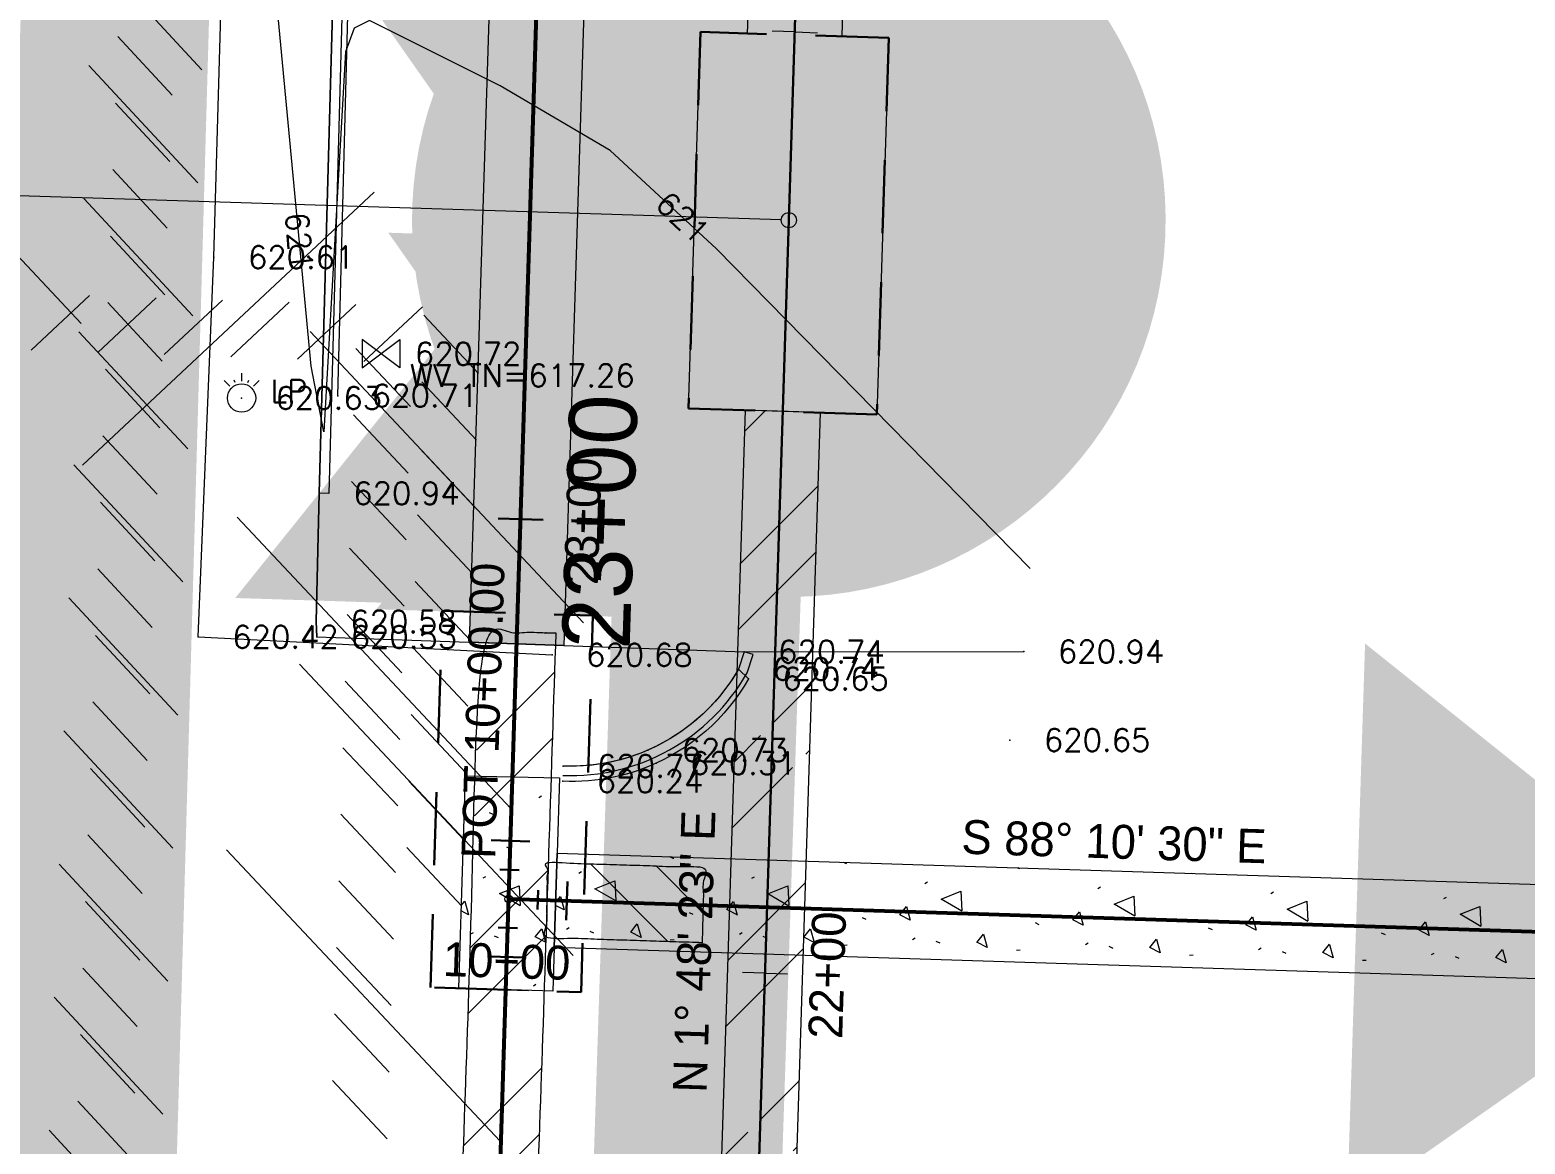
# Model space of a CAD drawing. Extents: x 2536931 to 2538613, y 7112513 to 7131087.
# Drawn here: x 2538356.1 to 2538435.4, y 7127124.4 to 7127183.6 of the extents above; entities that cross this region are included whole.
import ezdxf
from ezdxf.enums import TextEntityAlignment as Align

# ---------------------------------------------------------------- set-up
doc = ezdxf.new("R2010")
doc.units = 0
doc.header["$MEASUREMENT"] = 0
doc.linetypes.add('DGN Style 2', pattern=[6.486575117634358, 3.891945070580614, -2.594630047053743])
for name, color, linetype, lineweight in [('C-BORE-PIT', 5, 'DGN Style 2', 30), ('C-PIPE-CASING', 6, 'Continuous', 13), ('C-PVMT-CONC-REPAIR', 7, 'Continuous', 0), ('C-SSWR-MHOL', 6, 'Continuous', 30), ('C-SSWR-MHOL-200SCALE', 6, 'Continuous', 30), ('C-SSWR-MHOL-20SCALE', 6, 'Continuous', 30), ('C-SSWR-UGND', 1, 'Continuous', 30), ('C-SSWR-UGND-ABAN', 7, 'Continuous', 13), ('C-SSWR-UGND-ABAN-20-SCALE', 7, 'Continuous', 13), ('C-WATR-INST-100SCALE', 7, 'Continuous', 30), ('C-WATR-INST-200SCALE', 3, 'Continuous', 30), ('C-WATR-INST-20SCALE', 30, 'Continuous', 30), ('C-WATR-INST-40SCALE', 1, 'Continuous', 30), ('C-WATR-UGND', 4, 'Continuous', 53), ('C-WATR-UGND-ABANDON-100', 7, 'Continuous', 13), ('C-WATR-UGND-ABANDON-20', 7, 'Continuous', 13), ('CONCRETE REPAIR', 7, 'Continuous', 13), ('D_ALIGN_WL_20_SCALE', 7, 'Continuous', 30), ('D_ALIGN_WL_40_SCALE', 7, 'Continuous', 30), ('D_ALIGN_WL_POT_20_SCALE', 7, 'Continuous', 0), ('distance', 54, 'Continuous', 0), ('PT', 7, 'Continuous', 0), ('PTELEV', 5, 'Continuous', 0), ('V-POWR-LABL', 8, 'Continuous', 0), ('V-POWR-STRC', 8, 'Continuous', 0), ('V-PVMT-CONC', 8, 'Continuous', 0), ('V-ROAD-CURB-BACK', 8, 'Continuous', 0), ('V-ROAD-CURB-FACE', 54, 'Continuous', 0), ('V-SITE-FENC', 8, 'FENCELINE2', 0), ('V-TINN-BRKL', 100, 'Continuous', 0), ('V-TOPO-MINR', 8, 'Continuous', 0), ('V-WATR-LABL', 252, 'Continuous', 0), ('V-WATR-STRC', 252, 'WATER', 0)]:
    doc.layers.add(name, color=color, linetype=linetype, lineweight=lineweight)
doc.layers.add('C-WATR-UGND-OLD', color=56, linetype='Continuous', lineweight=53, plot=False)
doc.styles.add('L90', font='simplex.shx', dxfattribs={"height": 0.007499985})
doc.styles.add('PTXT', font='romans.shx')
doc.styles.add('ROMANS', font='romans.shx')
doc.styles.add('Style-BRIDGE', font='BRIDGE.shx')
doc.styles.add('Style-romans', font='romans.shx')
doc.linetypes.add('FENCELINE2', pattern='A,0.25,-0.1,[132,ltypeshp.shx,S=0.1,R=0,X=-0.1,Y=0],-0.1,1', length=1.45)
doc.linetypes.add('WATER', pattern='A,0.7000000000000001,-0.07,["W",Style-romans,S=0.1,R=0,X=-0.051,Y=-0.051],-0.07', length=0.8400000000000001)

# ---------------------------------------------------------------- blocks, each defined once
blk = doc.blocks.new('LP')
at = {"linetype": 'Continuous'}
for p, q in [((-0.03148867655545473, 0.03148867655545473), (-0.04640519246459007, 0.04640519246459007)), ((0, 0.0656268522143364), (0, 0.04453171323984861)), ((0.04640519246459007, 0.04640519246459007), (0.03148867655545473, 0.03148867655545473))]:
    blk.add_line(p, q, dxfattribs=at)
at = {"flags": 128}
for points in [[(-0.01704154862090945, 0.04114193841814995), (-0.0197324687615037, 0.04763839393854141)], [(0.01704154862090945, 0.04114193841814995), (0.0197324687615037, 0.04763839393854141)]]:
    blk.add_lwpolyline(points, dxfattribs=at)
at = {"linetype": 'Continuous'}
blk.add_circle((0, 0), 0.03750000000000034, dxfattribs=at)
blk = doc.blocks.new('WTRVLV')
at = {"linetype": 'Continuous'}
for p, q in [((-0.04999999981373549, 0.03749999962747097), (-0.04999999981373549, -0.03749999962747097)), ((-0.04999999981373549, -0.03749999962747097), (0.04999999981373549, 0.03749999962747097)), ((0.04999999981373549, -0.03749999962747097), (-0.04999999981373549, 0.03749999962747097)), ((0.04999999981373549, 0.03749999962747097), (0.04999999981373549, -0.03749999962747097))]:
    blk.add_line(p, q, dxfattribs=at)
blk = doc.blocks.new('WVP40SC')
at = {"layer": 'C-WATR-INST-40SCALE', "extrusion": (0, 0, -1)}
blk.add_solid([(3.999999997206032, -2.999999999534339), (3.999999998137355, 3.000000000465661), (0, 0)], dxfattribs=at)
at = {"layer": 'C-WATR-INST-40SCALE'}
blk.add_solid([(0, 0), (4, -3), (3.999999998137355, 3)], dxfattribs=at)
blk = doc.blocks.new('WVP40SC_1')
at = {"layer": 'C-WATR-INST-20SCALE', "extrusion": (0, 0, -1)}
blk.add_solid([(3.999999998137355, -3.000000000465661), (4, 2.999999999534339), (0, 2.328306436538696e-10)], dxfattribs=at)
at = {"layer": 'C-WATR-INST-20SCALE'}
blk.add_solid([(0, 2.328306436538696e-10), (4, -3.000000000698492), (4, 2.999999999534339)], dxfattribs=at)
blk = doc.blocks.new('TP20SC_1')
at = {"layer": 'C-WATR-INST-40SCALE'}
for p, q in [((-0.5142857125028968, 1.542857152177021), (0.5142857213504612, 1.542857146589085)), ((-3.725290298461914e-09, 1.542857145948801), (4.656612873077393e-10, -2.037268131971359e-10)), ((-1.542857157532126, -0.5142857162572909), (-1.542857145424932, 0.514285716577433)), ((1.542857143096626, 0.5142857167229522), (1.542857130523771, -0.5142857169848867)), ((-1.542857142630965, 1.746229827404022e-10), (4.656612873077393e-10, -2.037268131971359e-10)), ((1.542857144959271, 4.365574568510056e-10), (4.656612873077393e-10, -2.037268131971359e-10))]:
    blk.add_line(p, q, dxfattribs=at)
blk = doc.blocks.new('TP20SC')
at = {"layer": 'C-WATR-INST-20SCALE'}
for p, q in [((-0.5142857143655419, 1.542857152177021), (0.5142857199534774, 1.542857146530878)), ((-4.656612873077393e-09, 1.542857145890594), (0, -2.328306436538696e-10)), ((-1.542857157997787, -0.5142857162863947), (-1.542857145890594, 0.5142857164610177)), ((-1.542857144027948, 1.746229827404022e-10), (0, -2.328306436538696e-10)), ((1.542857144959271, 4.074536263942719e-10), (0, -2.328306436538696e-10)), ((1.542857143096626, 0.5142857166938484), (1.54285713005811, -0.5142857170430943))]:
    blk.add_line(p, q, dxfattribs=at)
blk = doc.blocks.new('WVP40SC_2')
at = {"layer": 'C-WATR-INST-200SCALE', "extrusion": (0, 0, -1)}
blk.add_solid([(3.999999997322448, -2.999999999708962), (3.99999999802094, 3.000000000116415), (-1.164153218269348e-10, -1.164153218269348e-10)], dxfattribs=at)
at = {"layer": 'C-WATR-INST-200SCALE'}
blk.add_solid([(1.164153218269348e-10, -1.164153218269348e-10), (4, -3), (3.999999998486601, 3.000000000116415)], dxfattribs=at)
blk = doc.blocks.new('WVP40SC_3')
at = {"layer": 'C-WATR-UGND-OLD', "extrusion": (0, 0, -1)}
blk.add_solid([(3.99999999802094, -3), (3.999999998137355, 3), (2.328306436538696e-10, 0)], dxfattribs=at)
at = {"layer": 'C-WATR-UGND-OLD'}
blk.add_solid([(-2.328306436538696e-10, 0), (3.999999998952262, -3.000000001862645), (3.999999997671694, 2.999999998137355)], dxfattribs=at)

msp = doc.modelspace()

# ---------------------------------------------------------------- hatches: boundary and pattern name
at = {"layer": 'C-PIPE-CASING', "lineweight": 13}
h = msp.add_hatch(dxfattribs=at)
h.set_pattern_fill('ANSI32', color=256, style=0)
h.set_pattern_definition([(225.0670111040421, (2538388.376672784, 7127109.077703895), (5.779581287948098, 15.9873837802187), [14.4, -0.9999999999999998]), (225.0670111040421, (2538390.075712714, 7127107.382633597), (5.779581287948098, 15.9873837802187), [14.4, -0.9999999999999998])])
h.paths.add_polyline_path([(2538398.024105309, 7127163.287488651), (2538394.026092956, 7127163.413572865), (2538392.00190982, 7127099.228620538), (2538395.999922173, 7127099.102536323)])
h = msp.add_hatch(dxfattribs=at)
h.set_pattern_fill('ANSI32', color=256, style=0)
h.set_pattern_definition([(224.9223462749343, (2538381.269790184, 7127126.531399924), (5.111864526899903, 15.26659231978841), []), (224.9223462749343, (2538382.964544858, 7127124.832045166), (5.111864526899903, 15.26659231978841), [])])
h.paths.add_polyline_path([(2538383.977564991, 7127151.588749898), (2538379.977682404, 7127151.678092305), (2538378.409511148, 7127103.689774191), (2538382.409430749, 7127103.627742158)])
h = msp.add_hatch(dxfattribs=at)
h.set_pattern_fill('ANSI32', color=256, style=0)
h.set_pattern_definition([(494.8354028806297, (2538406.379032454, 7127132.245456876), (15.25881775483465, -5.135024900109326), []), (494.8354028806297, (2538404.67710795, 7127130.553282836), (15.25881775483465, -5.135024900109326), [])])
h.paths.add_polyline_path([(2538391.747204443, 7127135.14129707), (2538391.84261636, 7127139.14103948), (2538383.547701204, 7127139.404938849), (2538383.479599573, 7127135.405117983)])
at = {"layer": 'C-PVMT-CONC-REPAIR'}
h = msp.add_hatch(dxfattribs=at)
h.set_pattern_fill('CONCRT', color=256, style=0)
h.set_pattern_definition([(152.1355248209764, (2538407.269536098, 7127604.851696271), (42.5826772186707, -21.08053903225683), [0.5130576257247974, -66.85109641780194]), (51.28488407367871, (2538406.815964636, 7127605.09149005), (-45.06632780193993, -57.80037044386563), [0.4587984732531098, -85.907224504536]), (-74.12813139764626, (2538407.102919467, 7127605.449474636), (7.709349004171636, -29.85240338619116), [0.6205643215135919, -113.2709701531786]), (170.0786525998155, (2538409.25397124, 7127607.407589216), (8.640717972897601, -0.272062332645243), [1.067516979292661, -68.79251325975032]), (41.75592187740309, (2538408.202418763, 7127607.591518252), (-44.44541515612263, -38.08014307483501), [0.949112355026388, -70.62918411115112]), (-66.25569713189599, (2538408.910445711, 7127608.223587951), (40.40948295831011, -90.10133482386401), [0.8669700086520753, -119.4077244411781]), (150.7811753192905, (2538404.721506571, 7127602.984817352), (76.52463646444379, -41.88901573186842), [1.067542726633911, -106.0586195774457]), (22.73084704936189, (2538403.789796121, 7127603.505934526), (-17.59189226870386, -9.315989019224821), [0.9593965342929128, -46.55558557661607]), (-86.7952140969481, (2538404.67467651, 7127603.876647905), (-0.3104563229086549, -9.860113684515309), [0.8746361534466565, -98.15343322589648]), (31.3037303101705, (2538405.557071756, 7127607.770934826), (-44.13495883321397, -28.22002939031971), [0.1334455779716291, -72.11028650308852]), (153.6623056138943, (2538404.013600707, 7127609.892586606), (16.97097962288655, -10.40423834980579), [0.1822172544540465, -47.33276485645494]), (153.6623056138943, (2538411.189732895, 7127606.779172228), (16.97097962288655, -10.40423834980579), [0.1822172544540468, -47.33276485645494]), (153.6623056138943, (2538408.991828785, 7127605.164003012), (16.97097962288655, -10.40423834980579), [0.1822172544540468, -47.33276485645494]), (4.706564633651872, (2538409.594707506, 7127609.545681238), (-78.07691807898708, -7.411552690708121), [0.1674874858916947, -86.84355046332485]), (153.6623056138943, (2538404.30087318, 7127605.496794121), (16.97097962288655, -10.40423834980579), [0.1822172544540474, -47.33276485645494]), (153.6623056138943, (2538408.145168547, 7127602.377241859), (16.97097962288655, -10.40423834980579), [0.1822172544540468, -47.33276485645494]), (152.1355248209764, (2538410.087919955, 7127602.353121761), (42.5826772186707, -21.08053903225683), [0.5130576257247976, -66.85109641780194]), (51.28488407367871, (2538409.634348494, 7127602.592915541), (-45.06632780193993, -57.80037044386563), [0.4587984732531104, -85.907224504536]), (-74.12813139764626, (2538409.921303324, 7127602.950900127), (7.709349004171636, -29.85240338619116), [0.6205643215135918, -113.2709701531786]), (152.1355248209764, (2538406.099007124, 7127609.697382261), (42.5826772186707, -21.08053903225683), [0.513057625724798, -66.85109641780194]), (51.28488407367871, (2538405.645435662, 7127609.937176041), (-45.06632780193993, -57.80037044386563), [0.4587984732531103, -85.907224504536]), (-74.12813139764626, (2538405.932390493, 7127610.295160628), (7.709349004171636, -29.85240338619116), [0.6205643215135919, -113.2709701531786]), (31.3037303101705, (2538402.442837134, 7127602.2419431), (-44.13495883321397, -28.22002939031971), [0.1334455779716288, -72.11028650308853]), (31.3037303101705, (2538402.67723169, 7127611.0268691), (-44.13495883321397, -28.22002939031971), [0.1334455779716275, -72.11028650308853])])
h.paths.add_polyline_path([(2538410.330767849, 7127538.243699503), (2538399.153779868, 7127183.261805594), (2538401.653035637, 7127183.182987255), (2538401.022614578, 7127163.192925493), (2538391.027583692, 7127163.508136023), (2538391.658004755, 7127183.498197786), (2538394.156264421, 7127183.41941086), (2538405.333244441, 7127538.40105192), (2538412.568171737, 7127768.182831949), (2538411.010240661, 7127798.142352495), (2538413.691929854, 7127883.312982546), (2538417.095481026, 7127911.970481057), (2538426.515902999, 7128211.16371978), (2538423.956468682, 7128211.25211751), (2538424.646816962, 7128231.240199441), (2538434.640857928, 7128230.895025302), (2538433.950509652, 7128210.906943372), (2538431.512946703, 7128210.991131908), (2538422.086176008, 7127911.596257333), (2538418.682624835, 7127882.938758822), (2538416.014331842, 7127798.193592988), (2538417.572262918, 7127768.234072441)])
at = {"layer": 'C-SSWR-MHOL'}
h = msp.add_hatch(color=256, dxfattribs=at)
edge = h.paths.add_edge_path()
edge.add_arc((2538396.345280018, 7127173.503166893), 4, 87.51717387362392, 447.5171738736239)
at = {"layer": 'C-SSWR-MHOL-200SCALE'}
h = msp.add_hatch(color=256, dxfattribs=at)
edge = h.paths.add_edge_path()
edge.add_arc((2538396.345280018, 7127173.503166893), 20, 87.51717387362392, 447.5171738736239)
at = {"layer": 'C-SSWR-MHOL-20SCALE'}
h = msp.add_hatch(color=256, dxfattribs=at)
edge = h.paths.add_edge_path()
edge.add_arc((2538396.345280018, 7127173.503166893), 2, 87.51717387362392, 447.5171738736239)
at = {"layer": 'CONCRETE REPAIR', "linetype": 'Continuous', "lineweight": 0}
h = msp.add_hatch(dxfattribs=at)
h.set_pattern_fill('CONCR2', color=256, style=0)
h.set_pattern_definition([(152.3801793891913, (2538430.94178787, 7127492.230576578), (18.05215802146476, -10.57427742297627), [0.6155599584930781, -91.24487212770222]), (51.25908035067683, (2538430.39637512, 7127492.51595176), (-47.80968413999423, -58.522068948359), [0.5530492494665268, -137.0635884912605]), (-74.77780532769594, (2538430.742473266, 7127492.947321144), (-0.3152104807449808, -9.995030883035255), [0.7439415867128298, -30.63158929425395]), (170.4465304784673, (2538433.323145023, 7127495.297537713), (63.9705792769891, -12.0223937728288), [1.280899122686873, -72.90219892531864]), (42.24493468914496, (2538432.060010503, 7127495.51012592), (-9.49889473184985, -9.705407613064748), [1.145481644332329, -113.9124993177135]), (-67.13168068760736, (2538432.907984866, 7127496.280234793), (8.868473770359888, -10.28465415300576), [1.044811367710422, -20.96482147935225]), (149.6398272386985, (2538427.883904116, 7127489.990351084), (8.868473770359888, -10.28465415300576), [1.280946622619382, -19.64023289121301]), (21.71902998814786, (2538426.778619835, 7127490.63778518), (-27.86626323405958, -9.126161073123734), [1.131261174213902, -48.97461125170539]), (-87.03151612080137, (2538427.829572455, 7127491.056414413), (6.031579443655061, -100.2399321003231), [1.045274116904012, -109.3378040158537]), (31.33853245723518, (2538428.886943273, 7127495.733838244), (-28.18147371480457, -19.12119195615899), [0.1601003591501281, -54.70882027505316]), (154.668325562604, (2538427.035022139, 7127498.279727822), (27.23584227256963, -10.86390069294678), [0.218908656749796, -49.8869637691695]), (154.668325562604, (2538435.646021563, 7127494.543193367), (27.23584227256963, -10.86390069294678), [0.218680274601986, -49.88719215131731]), (154.668325562604, (2538433.008620713, 7127492.605113951), (27.23584227256963, -10.86390069294678), [0.218908656749796, -49.8869637691695]), (4.404996721731115, (2538431.086376087, 7127497.909841098), (9.18368425110487, -0.289623269970507), [0.2009853850408034, -92.22408592274884]), (154.668325562604, (2538427.379420471, 7127493.004750827), (27.23584227256963, -10.86390069294678), [0.218680274601986, -49.88719215131731]), (154.668325562604, (2538431.992463131, 7127489.26123269), (27.23584227256963, -10.86390069294678), [0.218807135395535, -49.88706529052376]), (152.3801793891913, (2538434.323699636, 7127489.231985139), (18.05215802146476, -10.57427742297627), [0.6156681330067361, -91.24476395318857]), (51.25908035067683, (2538433.778191039, 7127489.517410471), (-47.80968413999423, -58.522068948359), [0.5532699658746363, -137.0633677748524]), (-74.77780532769594, (2538434.12442731, 7127489.94895201), (-0.3152104807449808, -9.995030883035255), [0.7441444448872616, -30.63138643607952]), (152.3801793891913, (2538429.537381994, 7127498.045484418), (18.05215802146476, -10.57427742297627), [0.6155599584930781, -91.24487212770222]), (51.25908035067683, (2538428.991969244, 7127498.330859601), (-47.80968413999423, -58.522068948359), [0.5530492494665264, -137.0635884912605]), (-74.77780532769594, (2538429.33806739, 7127498.762228984), (-0.3152104807449808, -9.995030883035255), [0.7439415867128306, -30.63158929425395]), (31.33853245723518, (2538435.105259371, 7127491.180567831), (-28.18147371480457, -19.12119195615899), [0.1601003591501281, -54.70882027505316]), (32.41786453939834, (2538434.761486913, 7127498.20439412), (-28.18147371480457, -19.12119195615899), [0.1602390791910638, -88.73932242703911])])
h.paths.add_polyline_path([(2538379.404249861, 7127151.096208401), (2538392.953855552, 7127580.741520939), (2538397.950395131, 7127580.552972028), (2538384.401304367, 7127150.923987308)])
h = msp.add_hatch(dxfattribs=at)
h.set_pattern_fill('CONCR2', color=256, style=0)
h.set_pattern_definition([(152.4990192110531, (2538403.491233118, 7127138.787045895), (18.07405177187688, -10.53681188963313), [0.6155599584930781, -91.24487212770222]), (51.37792017253864, (2538402.945229632, 7127139.071289198), (-47.68819806106324, -58.6211072673598), [0.5530492494665268, -137.0635884912605]), (-74.65896550583413, (2538403.290432312, 7127139.503375513), (-0.2944786625142392, -9.99566317546384), [0.7439415867128298, -30.63158929425395]), (170.5653703003291, (2538405.866223828, 7127141.858939713), (63.99537785785469, -11.88968367505636), [1.280899122686873, -72.90219892531864]), (42.36377451100677, (2538404.602651086, 7127142.068907538), (-9.4787438797098, -9.725088818379191), [1.145481644332329, -113.9124993177135]), (-67.01284086574555, (2538405.449026308, 7127142.840773577), (8.889786554681322, -10.26623753254849), [1.044811367710422, -20.96482147935225]), (149.7586670605603, (2538400.438002494, 7127136.540482727), (8.889786554681322, -10.26623753254849), [1.280946622619382, -19.64023289121301]), (21.83786981000967, (2538399.331377719, 7127137.185622911), (-27.84727431410093, -9.183940104209901), [1.131261174213902, -48.97461125170539]), (-86.91267629893954, (2538400.381459781, 7127137.606431072), (6.23947859205317, -100.227206111723), [1.045274116904012, -109.3378040158537]), (31.45737227909699, (2538401.42912667, 7127142.286037982), (-28.14175297661516, -19.17960327967374), [0.1601003591501281, -54.70882027505316]), (154.7871653844658, (2538399.571928977, 7127144.82808093), (27.25831698907244, -10.80738624671778), [0.218908656749796, -49.8869637691695]), (154.7871653844658, (2538408.190659991, 7127141.109414971), (27.25831698907244, -10.80738624671778), [0.218680274601986, -49.88719215131731]), (154.7871653844658, (2538405.557284672, 7127139.165869374), (27.25831698907244, -10.80738624671778), [0.218908656749796, -49.8869637691695]), (4.523836543592927, (2538403.624041408, 7127144.466598096), (9.184265217195561, -0.2705743570846458), [0.2009853850408034, -92.22408592274884]), (154.7871653844658, (2538399.927267633, 7127139.553829614), (27.25831698907244, -10.80738624671778), [0.218680274601986, -49.88719215131731]), (154.7871653844658, (2538404.548064969, 7127135.819887647), (27.25831698907244, -10.80738624671778), [0.218807135395535, -49.88706529052376]), (152.4990192110531, (2538406.879357123, 7127135.795475481), (18.07405177187688, -10.53681188963313), [0.6156681330067361, -91.24476395318857]), (51.37792017253864, (2538406.333257685, 7127136.079768736), (-47.68819806106324, -58.6211072673598), [0.5532699658746363, -137.0633677748524]), (-74.65896550583413, (2538406.678598132, 7127136.51202749), (-0.2944786625142392, -9.99566317546384), [0.7441444448872616, -30.63138643607952]), (152.4990192110531, (2538402.074769303, 7127144.599028287), (18.07405177187688, -10.53681188963313), [0.6155599584930781, -91.24487212770222]), (51.37792017253864, (2538401.528765817, 7127144.88327159), (-47.68819806106324, -58.6211072673598), [0.5530492494665264, -137.0635884912605]), (-74.65896550583413, (2538401.873968496, 7127145.315357904), (-0.2944786625142392, -9.99566317546384), [0.7439415867128306, -30.63158929425395]), (31.45737227909699, (2538407.656873534, 7127137.745675049), (-28.14175297661516, -19.17960327967374), [0.1601003591501281, -54.70882027505316]), (32.53670436126016, (2538407.298533383, 7127144.768773196), (-28.14175297661516, -19.17960327967374), [0.1602390791910638, -88.73932242703911])])
h.paths.add_polyline_path([(2538383.895696206, 7127134.891586863), (2538383.822340468, 7127132.565545058), (2538378.824825027, 7127132.723150325), (2538379.055837304, 7127140.048333365), (2538379.180839072, 7127144.012022406), (2538384.179596331, 7127143.893794041), (2538384.053301481, 7127139.889102571)])
h = msp.add_hatch(dxfattribs=at)
h.set_pattern_fill('CONCR2', color=256, style=0)
h.set_pattern_definition([(152.4990192110531, (2538408.562233118, 7127139.043045894), (18.07405177187688, -10.53681188963313), [0.6155599584930781, -91.24487212770222]), (51.37792017253864, (2538408.016229632, 7127139.327289198), (-47.68819806106324, -58.6211072673598), [0.5530492494665268, -137.0635884912605]), (-74.65896550583413, (2538408.361432312, 7127139.759375512), (-0.2944786625142392, -9.99566317546384), [0.7439415867128298, -30.63158929425395]), (170.5653703003291, (2538410.937223828, 7127142.114939712), (63.99537785785469, -11.88968367505636), [1.280899122686873, -72.90219892531864]), (42.36377451100677, (2538409.673651086, 7127142.324907538), (-9.4787438797098, -9.725088818379191), [1.145481644332329, -113.9124993177135]), (-67.01284086574555, (2538410.520026308, 7127143.096773576), (8.889786554681322, -10.26623753254849), [1.044811367710422, -20.96482147935225]), (149.7586670605603, (2538405.509002494, 7127136.796482726), (8.889786554681322, -10.26623753254849), [1.280946622619382, -19.64023289121301]), (21.83786981000967, (2538404.402377719, 7127137.44162291), (-27.84727431410093, -9.183940104209901), [1.131261174213902, -48.97461125170539]), (-86.91267629893954, (2538405.45245978, 7127137.862431071), (6.23947859205317, -100.227206111723), [1.045274116904012, -109.3378040158537]), (31.45737227909699, (2538406.50012667, 7127142.542037981), (-28.14175297661516, -19.17960327967374), [0.1601003591501281, -54.70882027505316]), (154.7871653844658, (2538404.642928977, 7127145.084080929), (27.25831698907244, -10.80738624671778), [0.218908656749796, -49.8869637691695]), (154.7871653844658, (2538413.261659991, 7127141.365414971), (27.25831698907244, -10.80738624671778), [0.218680274601986, -49.88719215131731]), (154.7871653844658, (2538410.628284672, 7127139.421869373), (27.25831698907244, -10.80738624671778), [0.218908656749796, -49.8869637691695]), (4.523836543592927, (2538408.695041408, 7127144.722598095), (9.184265217195561, -0.2705743570846458), [0.2009853850408034, -92.22408592274884]), (154.7871653844658, (2538404.998267633, 7127139.809829613), (27.25831698907244, -10.80738624671778), [0.218680274601986, -49.88719215131731]), (154.7871653844658, (2538409.619064969, 7127136.075887647), (27.25831698907244, -10.80738624671778), [0.218807135395535, -49.88706529052376]), (152.4990192110531, (2538411.950357123, 7127136.05147548), (18.07405177187688, -10.53681188963313), [0.6156681330067361, -91.24476395318857]), (51.37792017253864, (2538411.404257685, 7127136.335768735), (-47.68819806106324, -58.6211072673598), [0.5532699658746363, -137.0633677748524]), (-74.65896550583413, (2538411.749598132, 7127136.768027489), (-0.2944786625142392, -9.99566317546384), [0.7441444448872616, -30.63138643607952]), (152.4990192110531, (2538407.145769303, 7127144.855028286), (18.07405177187688, -10.53681188963313), [0.6155599584930781, -91.24487212770222]), (51.37792017253864, (2538406.599765817, 7127145.139271589), (-47.68819806106324, -58.6211072673598), [0.5530492494665264, -137.0635884912605]), (-74.65896550583413, (2538406.944968496, 7127145.571357903), (-0.2944786625142392, -9.99566317546384), [0.7439415867128306, -30.63158929425395]), (31.45737227909699, (2538412.727873534, 7127138.001675048), (-28.14175297661516, -19.17960327967374), [0.1601003591501281, -54.70882027505316]), (32.53670436126016, (2538412.369533383, 7127145.024773195), (-28.14175297661516, -19.17960327967374), [0.1602390791910638, -88.73932242703911])])
h.paths.add_polyline_path([(2538448.861912925, 7127132.82161259), (2538383.895694951, 7127134.891586903), (2538384.053300225, 7127139.88910261), (2538449.021143711, 7127137.819076501)])

# ---------------------------------------------------------------- linework, layer by layer
at = {"layer": 'C-BORE-PIT'}
for p, q in [((2538391.658004755, 7127183.498197786), (2538391.027583691, 7127163.508136023)), ((2538401.653035637, 7127183.182987255), (2538391.658004755, 7127183.498197786)), ((2538401.653035641, 7127183.182987255), (2538401.022614578, 7127163.192925493)), ((2538401.022614573, 7127163.192925492), (2538391.027583692, 7127163.508136023))]:
    msp.add_line(p, q, dxfattribs=at)
at = {"layer": 'C-BORE-PIT', "flags": 128}
msp.add_lwpolyline([(2538377.325568692, 7127132.770431957), (2538377.955989756, 7127152.760493719), (2538385.952014465, 7127152.508325292), (2538385.321593401, 7127132.518263532)], close=True, dxfattribs=at)
at = {"layer": 'C-PIPE-CASING', "lineweight": 13, "flags": 128}
msp.add_lwpolyline([(2538394.026092956, 7127163.413572865), (2538392.00190982, 7127099.228620538), (2538395.999922173, 7127099.102536323), (2538398.024105309, 7127163.287488651)], close=True, dxfattribs=at)
at = {"layer": 'C-PIPE-CASING', "linetype": 'Continuous', "lineweight": 13}
for points in [[(2538383.977564991, 7127151.588749898), (2538379.977682404, 7127151.678092305), (2538378.409511148, 7127103.689774191), (2538382.409430749, 7127103.627742158), (2538383.977564991, 7127151.588749898)], [(2538391.747204443, 7127135.14129707), (2538391.84261636, 7127139.14103948), (2538383.547701204, 7127139.404938849), (2538383.479599573, 7127135.405117983), (2538391.747204443, 7127135.14129707)]]:
    msp.add_open_spline(points, degree=1, dxfattribs=at)
at = {"layer": 'C-PVMT-CONC-REPAIR', "color": 7, "lineweight": 13, "flags": 128}
msp.add_lwpolyline([(2538410.330767849, 7127538.243699503), (2538399.153779868, 7127183.261805594), (2538401.653035637, 7127183.182987255), (2538401.022614578, 7127163.192925493), (2538391.027583692, 7127163.508136023), (2538391.658004755, 7127183.498197786), (2538394.156264421, 7127183.41941086), (2538405.333244441, 7127538.40105192), (2538412.568171737, 7127768.182831949), (2538411.010240661, 7127798.142352495), (2538413.691929854, 7127883.312982546), (2538417.095481026, 7127911.970481057), (2538426.515902999, 7128211.16371978), (2538423.956468682, 7128211.25211751), (2538424.646816962, 7128231.240199441), (2538434.640857928, 7128230.895025302), (2538433.950509652, 7128210.906943372), (2538431.512946703, 7128210.991131908), (2538422.086176008, 7127911.596257333), (2538418.682624835, 7127882.938758822), (2538416.014331842, 7127798.193592988), (2538417.572262918, 7127768.234072441)], close=True, dxfattribs=at)
at = {"layer": 'C-SSWR-UGND'}
for p, q in [((2538407.832006145, 7127538.322375711), (2538396.345279688, 7127173.503166904)), ((2538381.687990291, 7126708.734230907), (2538396.345280018, 7127173.503166893))]:
    msp.add_line(p, q, dxfattribs=at)
at = {"layer": 'C-SSWR-UGND', "extrusion": (0, 0, -1)}
msp.add_solid([(-2538394.645243866, 7127185.688068364), (-2538396.563867456, 7127180.445529185), (-2538398.756664856, 7127185.579433459)], dxfattribs=at)
at = {"layer": 'C-SSWR-UGND-ABAN', "linetype": 'Continuous'}
for p, q in [((2538359.425381992, 7127187.71246392), (2538365.196141621, 7127181.491665475)), ((2538359.200331455, 7127181.715855448), (2538364.971091086, 7127175.495057002)), ((2538358.935143541, 7127174.649762088), (2538364.705903171, 7127168.428963641)), ((2538358.669955626, 7127167.58366873), (2538364.440715256, 7127161.362870284)), ((2538358.40476771, 7127160.517575369), (2538364.175527341, 7127154.296776921)), ((2538358.139579796, 7127153.451482009), (2538363.910339425, 7127147.230683564)), ((2538357.874391881, 7127146.385388651), (2538363.645151511, 7127140.164590205)), ((2538357.609203966, 7127139.31929529), (2538363.379963596, 7127133.098496844)), ((2538357.344016051, 7127132.25320193), (2538363.114775681, 7127126.032403484)), ((2538357.078828136, 7127125.18710857), (2538362.849587766, 7127118.966310125))]:
    msp.add_line(p, q, dxfattribs=at)
at = {"layer": 'C-SSWR-UGND-ABAN-20-SCALE', "linetype": 'Continuous'}
for p, q in [((2538360.733541787, 7127183.259191026), (2538363.619093404, 7127180.148951185)), ((2538360.601142982, 7127179.726137027), (2538363.4866946, 7127176.615897187)), ((2538360.468744177, 7127176.193083029), (2538363.354295795, 7127173.082843187)), ((2538360.336345372, 7127172.660029029), (2538363.221896989, 7127169.54978919)), ((2538360.203946567, 7127169.126975031), (2538363.089498185, 7127166.016735192)), ((2538360.071547762, 7127165.593921033), (2538362.95709938, 7127162.483681194)), ((2538359.939148958, 7127162.060867035), (2538362.824700576, 7127158.950627195)), ((2538359.806750153, 7127158.527813037), (2538362.692301771, 7127155.417573196)), ((2538359.674351349, 7127154.994759038), (2538362.559902966, 7127151.884519197)), ((2538359.541952543, 7127151.461705038), (2538362.427504161, 7127148.351465197)), ((2538359.409553739, 7127147.92865104), (2538362.295105356, 7127144.818411199)), ((2538359.277154934, 7127144.39559704), (2538362.162706552, 7127141.285357201)), ((2538359.144756129, 7127140.862543042), (2538362.030307747, 7127137.752303204)), ((2538359.012357325, 7127137.329489044), (2538361.897908943, 7127134.219249204)), ((2538358.87995852, 7127133.796435045), (2538361.765510138, 7127130.686195204)), ((2538358.747559715, 7127130.263381047), (2538361.633111333, 7127127.153141207)), ((2538358.61516091, 7127126.730327049), (2538361.500712528, 7127123.620087208))]:
    msp.add_line(p, q, dxfattribs=at)
at = {"layer": 'C-WATR-UGND'}
for p, q in [((2538368.712925595, 7126732.772254649), (2538423.090373916, 7128457.030235785)), ((2538381.475765499, 7127137.469960153), (2538446.442796362, 7127135.399959937))]:
    msp.add_line(p, q, dxfattribs=at)
at = {"layer": 'C-WATR-UGND-ABANDON-100'}
for p, q in [((2538344.264651056, 7127183.497262051), (2538358.778987694, 7127168.026837626)), ((2538374.338455554, 7127174.995754138), (2538358.850947657, 7127160.499647788)), ((2538385.455129483, 7127152.124912447), (2538370.940430107, 7127167.594996542)), ((2538367.069928738, 7127157.743760759), (2538381.584628119, 7127142.273676666)), ((2538384.892163646, 7127134.456209338), (2538370.377464265, 7127149.926293436)), ((2538366.506962895, 7127140.075057657), (2538381.021662277, 7127124.60497356))]:
    msp.add_line(p, q, dxfattribs=at)
at = {"layer": 'C-WATR-UGND-ABANDON-20', "linetype": 'Continuous'}
for p, q in [((2538356.129484244, 7127166.602644021), (2538359.228251905, 7127169.50051203)), ((2538359.663035698, 7127166.484262767), (2538362.761803358, 7127169.382130775)), ((2538363.196587153, 7127166.365881512), (2538366.295354812, 7127169.263749519)), ((2538366.730138607, 7127166.247500257), (2538369.828906266, 7127169.145368265)), ((2538370.26369006, 7127166.129119001), (2538373.362457721, 7127169.02698701)), ((2538373.797241515, 7127166.010737747), (2538376.896009176, 7127168.908605754)), ((2538376.971022721, 7127168.459584203), (2538379.873962598, 7127165.365567383)), ((2538373.358336086, 7127166.699872981), (2538376.261275963, 7127163.605856162)), ((2538376.858429553, 7127164.925843582), (2538379.761369429, 7127161.831826761)), ((2538373.245742918, 7127163.166132361), (2538376.148682794, 7127160.072115541)), ((2538376.745836384, 7127161.39210296), (2538379.64877626, 7127158.298086141)), ((2538373.133149749, 7127159.632391739), (2538376.036089626, 7127156.538374919)), ((2538376.633243216, 7127157.858362339), (2538379.536183092, 7127154.76434552)), ((2538373.020556581, 7127156.098651118), (2538375.923496456, 7127153.004634299)), ((2538376.520650047, 7127154.324621717), (2538379.423589923, 7127151.230604898)), ((2538372.907963412, 7127152.564910498), (2538375.810903288, 7127149.470893678)), ((2538376.408056879, 7127150.790881095), (2538379.310996755, 7127147.696864276)), ((2538372.795370244, 7127149.031169876), (2538375.69831012, 7127145.937153056)), ((2538376.295463711, 7127147.257140474), (2538379.198403587, 7127144.163123655)), ((2538372.682777076, 7127145.497429254), (2538375.585716952, 7127142.403412435)), ((2538376.182870542, 7127143.723399853), (2538379.085810418, 7127140.629383035)), ((2538372.570183907, 7127141.963688633), (2538375.473123783, 7127138.869671814)), ((2538376.070277373, 7127140.189659232), (2538378.973217249, 7127137.095642413)), ((2538372.457590739, 7127138.429948011), (2538375.360530615, 7127135.335931193)), ((2538372.34499757, 7127134.89620739), (2538375.247937446, 7127131.80219057)), ((2538372.232404402, 7127131.362466769), (2538375.135344278, 7127128.26844995)), ((2538372.119811234, 7127127.828726146), (2538375.02275111, 7127124.73470933))]:
    msp.add_line(p, q, dxfattribs=at)
at = {"layer": 'CONCRETE REPAIR', "linetype": 'Continuous', "flags": 128}
for points in [[(2538379.404249861, 7127151.096208401), (2538392.953855552, 7127580.741520939), (2538397.950395131, 7127580.552972028), (2538384.401304367, 7127150.923987308)], [(2538383.895696206, 7127134.891586863), (2538383.822340468, 7127132.565545058), (2538378.824825027, 7127132.723150325), (2538379.055837304, 7127140.048333365), (2538379.180839072, 7127144.012022406), (2538384.179596331, 7127143.893794041), (2538384.053301481, 7127139.889102571), (2538384.053301481, 7127139.889102571)], [(2538448.861912925, 7127132.82161259), (2538383.895694951, 7127134.891586903), (2538384.053300225, 7127139.88910261), (2538449.021143711, 7127137.819076501)]]:
    msp.add_lwpolyline(points, close=True, dxfattribs=at)
at = {"layer": 'D_ALIGN_WL_20_SCALE', "color": 2, "lineweight": 13}
for p, q in [((2538396.659984832, 7127183.498213752), (2538395.460579214, 7127183.53597833)), ((2538396.659984831, 7127183.498213752), (2538397.859390449, 7127183.460449173)), ((2538395.084437876, 7127133.523043409), (2538393.885034171, 7127133.560868673)), ((2538395.084437876, 7127133.523043409), (2538396.283841582, 7127133.485218145))]:
    msp.add_line(p, q, dxfattribs=at)
at = {"layer": 'D_ALIGN_WL_20_SCALE', "color": 6, "lineweight": 13}
for p, q in [((2538382.111607822, 7127157.631924935), (2538380.912204116, 7127157.669750199)), ((2538382.111607822, 7127157.631924935), (2538383.311011527, 7127157.594099671)), ((2538381.323581504, 7127132.64434773), (2538382.522985209, 7127132.606522466))]:
    msp.add_line(p, q, dxfattribs=at)
at = {"layer": 'D_ALIGN_WL_20_SCALE', "color": 30, "linetype": 'Continuous', "lineweight": 13}
for p, q in [((2538381.4757655, 7127137.469960153), (2538381.513980891, 7127138.669351493)), ((2538381.475765499, 7127137.469960153), (2538381.437550109, 7127136.270568814))]:
    msp.add_line(p, q, dxfattribs=at)
at = {"layer": 'D_ALIGN_WL_40_SCALE', "color": 6}
for q in [(2538380.912204116, 7127157.669750199), (2538383.311011527, 7127157.594099671)]:
    msp.add_line((2538382.111607822, 7127157.631924935), q, dxfattribs=at)
at = {"layer": 'D_ALIGN_WL_POT_20_SCALE', "color": 2, "lineweight": 13}
msp.add_line((2538395.945478765, 7127173.515775321), (2538321.884473082, 7127175.851416823), dxfattribs=at)
at = {"layer": 'D_ALIGN_WL_POT_20_SCALE', "color": 30, "linetype": 'Continuous', "lineweight": 13}
msp.add_line((2538381.482134731, 7127137.669858756), (2538382.045508514, 7127155.351364351), dxfattribs=at)
at = {"layer": 'D_ALIGN_WL_POT_20_SCALE', "color": 2, "lineweight": 13}
msp.add_circle((2538396.34528, 7127173.5031669), 0.4, dxfattribs=at)
at = {"layer": 'D_ALIGN_WL_POT_20_SCALE', "color": 30, "linetype": 'Continuous', "lineweight": 13}
msp.add_circle((2538381.4757655, 7127137.4699602), 0.2, dxfattribs=at)
at = {"layer": 'distance', "color": 7, "linetype": 'Continuous', "lineweight": 0, "const_width": 10}
for points in [[(2538509.228462273, 7129167.851868501), (2538386.360673316, 7128095.994778795), (2538358.751109025, 7127119.824523533), (2538359.329238663, 7126636.892508413), (2538336.270039947, 7125875.853726753)], [(2538350.049363954, 7125872.840792594), (2538429.927807644, 7128312.896414463), (2538436.684857437, 7128453.75382174), (2538506.783288937, 7129126.305431344)]]:
    msp.add_lwpolyline(points, dxfattribs=at)
at = {"layer": 'PT'}
for p in [(2538365.836, 7127171.535, 620.6080000000075), (2538374.694, 7127166.412, 620.7169999997132), (2538367.299, 7127164.064, 620.6289999997243), (2538372.411, 7127164.188, 620.7079999996349), (2538371.424, 7127159.003, 620.9379999996163), (2538371.263, 7127152.19, 620.5829999996349), (2538365.004, 7127151.378, 620.4169999998994), (2538371.286, 7127151.376, 620.5289999996312), (2538383.784, 7127150.421, 620.679999999702), (2538393.976, 7127150.594, 620.7429999997839), (2538408.824, 7127150.6, 620.9399999999441), (2538393.675, 7127149.675, 620.7439999999478), (2538394.2, 7127149.16, 620.6459999997169), (2538408.081, 7127145.903, 620.6469999998808), (2538388.858, 7127145.366, 620.7259999997914), (2538384.368, 7127144.52, 620.7679999996908), (2538389.301, 7127144.669, 620.307999999728), (2538384.351, 7127143.716, 620.2429999997839)]:
    msp.add_point(p, dxfattribs=at)
at = {"layer": 'V-PVMT-CONC', "flags": 128}
for points in [[(2538371.286, 7127151.376), (2538371.263, 7127152.19), (2538371.424, 7127159.003)], [(2538371.286, 7127151.376), (2538393.976, 7127150.594)]]:
    msp.add_lwpolyline(points, dxfattribs=at)
at = {"layer": 'V-ROAD-CURB-BACK', "flags": 128}
msp.add_lwpolyline([(2538371.424, 7127159.003), (2538372.643, 7127203.116), (2538372.693, 7127207.854)], dxfattribs=at)
msp.add_lwpolyline([(2538393.976, 7127150.594), (2538393.675, 7127149.675, -0.2786727783583682), (2538384.368, 7127144.52)], format="xyb", dxfattribs=at)
at = {"layer": 'V-ROAD-CURB-FACE', "flags": 128}
msp.add_lwpolyline([(2538372.693, 7127207.854), (2538373.192972161, 7127207.848723806), (2538373.142927117, 7127203.106455449), (2538371.923809205, 7127158.989188483), (2538371.424, 7127159.003)], dxfattribs=at)
msp.add_lwpolyline([(2538384.349137135, 7127144.020355933, 0.2799723315402449), (2538394.134353753, 7127149.471103744), (2538394.451162425, 7127150.438370086), (2538393.976, 7127150.594)], format="xyb", dxfattribs=at)
at = {"layer": 'V-SITE-FENC', "flags": 128}
for points in [[(2538365.004, 7127151.378), (2538365.836, 7127171.535), (2538366.832, 7127206.616), (2538368.121, 7127242.498), (2538369.075, 7127274.266)], [(2538365.004, 7127151.378), (2538383.784, 7127150.421)]]:
    msp.add_lwpolyline(points, dxfattribs=at)
at = {"layer": 'V-TINN-BRKL', "extrusion": (0.7604767500694682, -0.0297442502960192, 0.6486835840208286), "elevation": 1718783.689164655, "flags": 128}
msp.add_lwpolyline([(7220925.455134129, -1464179.786150459), (7220964.534070769, -1464179.000402421), (7220969.039715621, -1464178.850610989)], dxfattribs=at)
at = {"layer": 'V-TINN-BRKL', "extrusion": (0.001868845560131416, -0.06614088199769447, 0.9978085443334505), "elevation": -466033.0850937091, "flags": 128}
msp.add_lwpolyline([(2738659.692654849, 7037199.170017138), (2738659.692654849, 7037199.986130487)], dxfattribs=at)
at = {"layer": 'V-TINN-BRKL', "extrusion": (-0.00941985971564592, 0.000324650960671446, 0.9999555794357524), "elevation": -20976.76344352288, "flags": 128}
msp.add_lwpolyline([(2538264.509175652, 7127158.561721422), (2538287.200184795, 7127157.779721379)], dxfattribs=at)
at = {"layer": 'V-TINN-BRKL', "extrusion": (-0.01326661037027443, -5.360968630229432e-06, 0.9999119946377999), "elevation": -33093.40390531402, "flags": 128}
msp.add_lwpolyline([(2538178.818910729, 7127150.416689717), (2538193.668217548, 7127150.422689717)], dxfattribs=at)
at = {"layer": 'V-TINN-BRKL'}
for points in [[(2538372.693, 7127207.854, 621.597000000067), (2538372.643, 7127203.116, 621.7239999999292), (2538371.424, 7127159.003, 620.9379999996163), (2538371.263, 7127152.19, 620.5829999996349), (2538371.286, 7127151.376, 620.5289999996312)], [(2538393.976, 7127150.594, 620.7429999997839), (2538393.674999999, 7127149.675, 620.7439999999478), (2538393.448651017, 7127149.299716845, 620.742799999658), (2538393.206521015, 7127148.934416461, 620.7415999998339), (2538392.949049571, 7127148.579762033, 620.7404000000097), (2538392.676704111, 7127148.236397418, 620.7391999997199), (2538392.389979064, 7127147.90494598, 620.7379999998957), (2538392.089394968, 7127147.586009451, 620.7367999996059), (2538391.775497517, 7127147.280166848, 620.7355999997817), (2538391.448856578, 7127146.98797341, 620.7343999999575), (2538391.110065151, 7127146.709959602, 620.7331999996677), (2538390.759738296, 7127146.446630144, 620.7319999998435), (2538390.398512016, 7127146.1984631, 620.7308000000194), (2538390.027042097, 7127145.965909003, 620.7295999997295), (2538389.646002927, 7127145.749390045, 620.7283999999054), (2538389.256086264, 7127145.549299306, 620.7272000000812), (2538388.857999983, 7127145.36600004, 620.7259999997914), (2538388.574533466, 7127145.247728319, 620.7287999996915), (2538388.287661951, 7127145.137973138, 620.7315999995917), (2538387.997641243, 7127145.036832367, 620.7343999999575), (2538387.704729959, 7127144.944396196, 620.7371999998577), (2538387.409189291, 7127144.86074705, 620.7399999997579), (2538387.111282776, 7127144.785959519, 620.742799999658), (2538386.811276061, 7127144.720100295, 620.7455999995582), (2538386.509436667, 7127144.663228104, 620.748399999924), (2538386.206033747, 7127144.615393658, 620.7511999998242), (2538385.901337849, 7127144.576639614, 620.7539999997243), (2538385.595620675, 7127144.547000528, 620.7567999996245), (2538385.289154836, 7127144.526502831, 620.7595999995247), (2538384.982213611, 7127144.5151648, 620.7623999998905), (2538384.675070705, 7127144.512996545, 620.7651999997906), (2538384.368, 7127144.52, 620.7679999996908)], [(2538393.675, 7127149.675, 620.7439999999478), (2538394.2, 7127149.16, 620.6459999997169), (2538393.970329289, 7127148.772517568, 620.6234666663222), (2538393.724604156, 7127148.395012031, 620.6009333333932), (2538393.463257314, 7127148.028148161, 620.5783999999985), (2538393.186748983, 7127147.67257199, 620.5558666666038), (2538392.895566083, 7127147.328909671, 620.5333333332092), (2538392.590221373, 7127146.99776638, 620.5107999998145), (2538392.271252553, 7127146.679725246, 620.4882666664198), (2538391.939221314, 7127146.375346324, 620.4657333330251), (2538391.594712349, 7127146.085165616, 620.4432000000961), (2538391.238332323, 7127145.809694115, 620.4206666667014), (2538390.870708806, 7127145.549416916, 620.3981333333068), (2538390.492489167, 7127145.304792354, 620.3755999999121), (2538390.104339436, 7127145.076251205, 620.3530666665174), (2538389.706943126, 7127144.864195919, 620.3305333331227), (2538389.301000038, 7127144.668999916, 620.307999999728), (2538388.990092786, 7127144.533343976, 620.3036666666158), (2538388.675054308, 7127144.407579873, 620.2993333330378), (2538388.356199229, 7127144.291833204, 620.2949999999255), (2538388.033845987, 7127144.186219566, 620.2906666668132), (2538387.708316515, 7127144.090844433, 620.2863333332352), (2538387.379935917, 7127144.005803057, 620.2819999996573), (2538387.049032143, 7127143.931180368, 620.277666666545), (2538386.715935667, 7127143.867050891, 620.273333332967), (2538386.380979147, 7127143.813478671, 620.2689999998547), (2538386.044497103, 7127143.770517211, 620.2646666667424), (2538385.706825578, 7127143.738209416, 620.2603333331645), (2538385.3683018, 7127143.716587552, 620.2560000000522), (2538385.029263852, 7127143.705673212, 620.2516666664742), (2538384.690050329, 7127143.705477296, 620.2473333328962), (2538384.351, 7127143.716, 620.2429999997839)]]:
    msp.add_polyline3d(points, dxfattribs=at)
at = {"layer": 'V-TOPO-MINR', "elevation": 621, "flags": 128}
msp.add_lwpolyline([(2538409.160389451, 7127155.019188636), (2538392.508024513, 7127171.991959886), (2538386.859383626, 7127177.201987556), (2538381.033001322, 7127180.630987266), (2538374.086198641, 7127184.11511545), (2538373.277431544, 7127183.694238055), (2538372.809471042, 7127182.440227317), (2538371.657257395, 7127162.274594597), (2538370.984545021, 7127165.759411119), (2538368.341988978, 7127193.887872417), (2538366.592465763, 7127198.179152047)], dxfattribs=at)

# ---------------------------------------------------------------- block references
at = {"layer": 'C-WATR-INST-100SCALE', "xscale": 2.5, "yscale": 2.5, "zscale": 2.5, "rotation": 88.19552030265726}
msp.add_blockref('WVP40SC_3', (2538382.268895965, 7127162.60855922), dxfattribs=at)
at = {"layer": 'C-WATR-INST-200SCALE'}
for p, xscale, yscale, zscale, rotation in [((2538382.595284625, 7127172.958038084), 5.000000000000001, 5.000000000000001, 5.000000000000001, 88.17507456812496), ((2538446.442796361, 7127135.399959938), 5, 5, 5, 178.1750410399702)]:
    msp.add_blockref('WVP40SC_2', p, dxfattribs=dict(at, xscale=xscale, yscale=yscale, zscale=zscale, rotation=rotation))
at = {"layer": 'C-WATR-INST-20SCALE', "xscale": 0.4999999999999999, "yscale": 0.5, "zscale": 0.5, "rotation": 88.17507456812496}
msp.add_blockref('WVP40SC_1', (2538382.268895965, 7127162.60855922), dxfattribs=at)
at = {"layer": 'C-WATR-INST-20SCALE', "rotation": 268.1936746419223}
msp.add_blockref('TP20SC', (2538381.475765499, 7127137.469960153), dxfattribs=at)
at = {"layer": 'C-WATR-INST-40SCALE', "rotation": 88.17507456812496}
msp.add_blockref('WVP40SC', (2538382.268895965, 7127162.60855922), dxfattribs=at)
at = {"layer": 'C-WATR-INST-40SCALE', "xscale": 2.000000000226625, "yscale": 2.000000000226625, "zscale": 2.000000000226625, "rotation": 268.1936746419223}
msp.add_blockref('TP20SC_1', (2538381.475765499, 7127137.469960153), dxfattribs=at)
at = {"layer": 'V-POWR-STRC', "xscale": 20, "yscale": 20, "zscale": 20}
msp.add_blockref('LP', (2538367.299, 7127164.064), dxfattribs=at)
at = {"layer": 'V-WATR-STRC', "xscale": 20, "yscale": 20, "zscale": 20}
msp.add_blockref('WTRVLV', (2538374.694, 7127166.412), dxfattribs=at)

# ---------------------------------------------------------------- texts
at = {"layer": 'D_ALIGN_WL_20_SCALE', "color": 2, "lineweight": 13, "style": 'Style-BRIDGE'}
for s, p in [('N 1%%d 48\' 23" E', (2538390.419465846, 7127134.705062759)), ('22+00', (2538397.483245288, 7127133.447392883))]:
    msp.add_text(s, height=1.8, rotation=88.19367748627974, dxfattribs=at).set_placement(p, align=Align.TOP_CENTER)
at = {"layer": 'D_ALIGN_WL_20_SCALE', "color": 30, "linetype": 'Continuous', "lineweight": 13, "style": 'Style-BRIDGE'}
for s, p in [('S 88%%d 10\' 30" E', (2538413.636651315, 7127141.415055343)), ('10+00', (2538381.399334719, 7127135.071177475))]:
    msp.add_text(s, height=1.8, rotation=358.1750409673755, dxfattribs=at).set_placement(p, align=Align.TOP_CENTER)
at = {"layer": 'D_ALIGN_WL_20_SCALE', "color": 6, "lineweight": 13, "insert": (2538384.510415233, 7127157.556274408), "char_height": 1.8, "attachment_point": 2, "rotation": 88.19367748338342, "line_spacing_factor": 0.7228915662650602, "style": 'L90'}
msp.add_mtext('\\FBRIDGE.shx;23+00', dxfattribs=at)
at = {"layer": 'D_ALIGN_WL_40_SCALE', "color": 6, "insert": (2538384.510415233, 7127157.556274408), "char_height": 3.600000000000001, "attachment_point": 2, "rotation": 88.19367748338342, "line_spacing_factor": 0.7228915662650602, "style": 'L90'}
msp.add_mtext('\\FBRIDGE.shx;23+00', dxfattribs=at)
at = {"layer": 'D_ALIGN_WL_POT_20_SCALE', "color": 30, "linetype": 'Continuous', "lineweight": 13, "style": 'Style-BRIDGE'}
msp.add_text('POT 10+00.00', height=1.8, rotation=88.17504096737551, dxfattribs=at).set_placement((2538379.211834406, 7127147.489068859), align=Align.TOP_CENTER)
at = {"layer": 'PTELEV', "style": 'PTXT'}
for s, p in [('620.61', (2538367.636000002, 7127170.935000001, 620.6080000000075)), ('620.72', (2538376.493999999, 7127165.812000006, 620.7169999997132)), ('620.63', (2538369.098999999, 7127163.464000002, 620.6289999997243)), ('620.71', (2538374.210999999, 7127163.588, 620.7079999996349)), ('620.94', (2538373.223999999, 7127158.402999997, 620.9379999996163)), ('620.58', (2538373.062999999, 7127151.590000004, 620.5829999996349)), ('620.42', (2538366.804000003, 7127150.777999997, 620.4169999998994)), ('620.53', (2538373.085999999, 7127150.776000001, 620.5289999996312)), ('620.74', (2538395.776000004, 7127149.993999995, 620.7429999997839)), ('620.94', (2538410.624000002, 7127150, 620.9399999999441)), ('620.68', (2538385.584000004, 7127149.821000002, 620.679999999702)), ('620.74', (2538395.474999998, 7127149.074999996, 620.7439999999478)), ('620.65', (2538396.000000002, 7127148.560000001, 620.6459999997169)), ('620.65', (2538409.880999999, 7127145.303000003, 620.6469999998808)), ('620.73', (2538390.657999998, 7127144.766000003, 620.7259999997914)), ('620.77', (2538386.167999998, 7127143.920000002, 620.7679999996908)), ('620.31', (2538391.100999998, 7127144.068999998, 620.307999999728)), ('620.24', (2538386.150999999, 7127143.115999996, 620.2429999997839))]:
    msp.add_text(s, height=1.2, dxfattribs=at).set_placement(p)
at = {"layer": 'V-POWR-LABL', "insert": (2538368.8446, 7127165.03), "char_height": 1.2, "attachment_point": 1, "style": 'ROMANS'}
msp.add_mtext('LP', dxfattribs=at)
at = {"layer": 'V-TOPO-MINR', "char_height": 1.2, "attachment_point": 5, "style": 'ROMANS'}
for insert, rotation in [((2538390.71297005, 7127173.647629561), 317.26886789329706), ((2538370.360965383, 7127172.397051119), 275.3669562015575)]:
    msp.add_mtext('621', dxfattribs=dict(at, insert=insert, rotation=rotation))
at = {"layer": 'V-WATR-LABL', "insert": (2538376.2396, 7127165.856724214), "char_height": 1.2, "attachment_point": 1, "style": 'ROMANS'}
msp.add_mtext('WV TN=617.26', dxfattribs=at)

doc.saveas('drawing.dxf')
